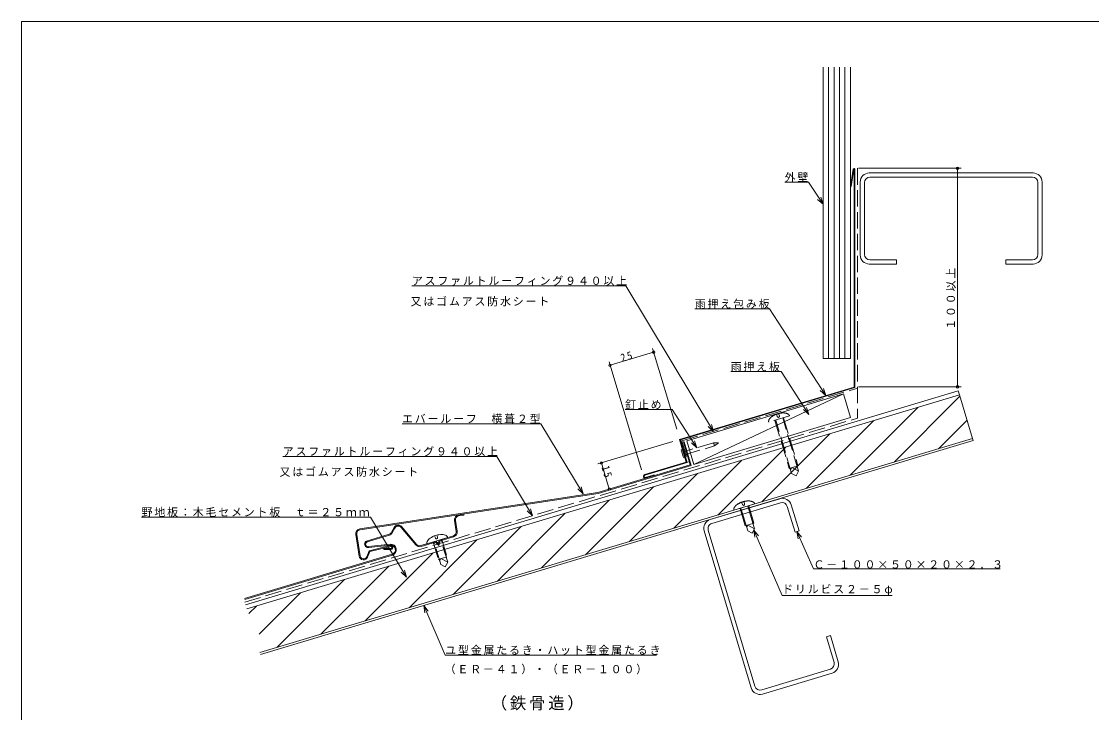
# Model space of a CAD drawing. Units: millimetres, scale not verified. Extents: x -567 to 1761, y -2125 to 401.
# Drawn here: x -567 to 21, y -1702 to -1323 of the extents above; entities that cross this region are included whole.
import ezdxf

# ---------------------------------------------------------------- set-up
doc = ezdxf.new("R2010")
doc.units = ezdxf.units.MM
doc.header["$LTSCALE"] = 3
doc.linetypes.add('DASHED3', pattern=[4, 3, -1])
doc.layers.add('0-0_0', color=7, linetype='Continuous', lineweight=18)
doc.styles.add('ＭＳ ゴシック', font='')
doc.styles.get('ＭＳ ゴシック').set_extended_font_data('MS Gothic')

msp = doc.modelspace()

# ---------------------------------------------------------------- linework, layer by layer
at = {"layer": '0-0_0', "color": 3}
for p, q in [((-123.295, -1347.95), (-123.295, -1507.95)), ((-120.295, -1347.95), (-120.295, -1507.95)), ((-117.295, -1347.95), (-117.295, -1507.95)), ((-114.295, -1347.95), (-114.295, -1507.95)), ((-111.295, -1507.95), (-111.295, -1347.95)), ((-198.804, -1566.661), (-202.712, -1553.635)), ((-250.106, -1581.53), (-199.331, -1566.297)), ((-198.804, -1566.661), (-249.996, -1582.019)), ((-380.904, -1601.547), (-250.106, -1581.53)), ((-380.829, -1602.041), (-249.996, -1582.019)), ((-326.641, -1593.919), (-323.814, -1593.487)), ((-326.566, -1594.413), (-323.738, -1593.981)), ((-323.814, -1593.487), (-323.738, -1593.981)), ((-328.902, -1596.99), (-328.008, -1602.928)), ((-327.513, -1602.854), (-328.408, -1596.916)), ((-383.165, -1604.624), (-381.355, -1616.453)), ((-382.67, -1604.548), (-380.86, -1616.377)), ((-376.941, -1608.625), (-364.731, -1604.955)), ((-364.875, -1604.476), (-376.804, -1608.061)), ((-363.571, -1603.413), (-362.167, -1600.804)), ((-363.131, -1603.65), (-361.727, -1601.041)), ((-350.109, -1610.356), (-358.273, -1600.683)), ((-349.727, -1610.033), (-357.891, -1600.36)), ((-329.551, -1605.363), (-337.302, -1607.688)), ((-329.407, -1605.842), (-336.881, -1608.084)), ((-364.315, -1609.95), (-376.022, -1611.265)), ((-375.928, -1611.758), (-364.259, -1610.447)), ((-375.886, -1613.532), (-364.23, -1610.681)), ((-375.515, -1613.956), (-364.111, -1611.167)), ((-347.413, -1610.722), (-339.217, -1608.263)), ((-347.27, -1611.201), (-339.35, -1608.825)), ((-339.35, -1608.825), (-337.474, -1610.593)), ((-339.217, -1608.263), (-337.762, -1609.635)), ((-337.762, -1609.635), (-337.302, -1607.688)), ((-337.474, -1610.593), (-336.881, -1608.084)), ((-363.232, -1615.468), (-444.314, -1639.792)), ((-363.058, -1615.937), (-444.17, -1640.271)), ((-377.154, -1616.786), (-375.886, -1613.532)), ((-376.688, -1616.968), (-375.515, -1613.956)), ((-367.766, -1612.781), (-367.755, -1612.281)), ((-367.766, -1612.781), (-363.991, -1612.864)), ((-363.981, -1612.364), (-367.755, -1612.281))]:
    msp.add_line(p, q, dxfattribs=at)
at = {"layer": '0-0_0'}
for p, q in [((-109.755, -1403.994), (-111.187, -1413.453)), ((-109.36, -1404.053), (-110.792, -1413.513)), ((-109.295, -1404.058), (-109.295, -1523.626)), ((-108.895, -1523.923), (-108.895, -1404.058)), ((-106.895, -1403.506), (-50.4, -1403.506)), ((-52.4, -1523.506), (-52.4, -1403.506)), ((-134.353, -1411.144), (-147.43, -1411.144)), ((-126.295, -1423.187), (-134.353, -1411.144)), ((-111.187, -1413.453), (-110.792, -1413.513)), ((-126.295, -1423.187), (-129.304, -1420.552)), ((-127.583, -1419.4), (-126.295, -1423.187)), ((-234.695, -1468.045), (-352.371, -1468.045)), ((-186.6, -1548.006), (-234.695, -1468.045)), ((-155.72, -1480.72), (-196.831, -1480.72)), ((-124.872, -1528.274), (-155.72, -1480.72)), ((-219.445, -1504.469), (-243.391, -1511.653)), ((-206.742, -1546.814), (-220.02, -1502.554)), ((-226.178, -1569.027), (-243.965, -1509.737)), ((-149.408, -1515.164), (-177.109, -1515.164)), ((-134.17, -1538.654), (-149.408, -1515.164)), ((-109.295, -1523.626), (-205.269, -1552.418)), ((-106.895, -1523.506), (-50.4, -1523.506)), ((-443.15, -1645.498), (-51.293, -1527.941)), ((-108.895, -1523.923), (-204.771, -1552.686)), ((-201.275, -1553.203), (-115.07, -1527.342)), ((-115.07, -1527.342), (-197.396, -1566.134)), ((-124.872, -1528.274), (-127.843, -1525.596)), ((-126.106, -1524.469), (-124.872, -1528.274)), ((-115.07, -1527.342), (-111.192, -1540.273)), ((-87.185, -1564.809), (-51.067, -1528.692)), ((-51.293, -1527.941), (-44.109, -1551.887)), ((-111.429, -1572.083), (-74.142, -1534.796)), ((-209.342, -1535.988), (-235.139, -1535.988)), ((-195.737, -1556.962), (-209.342, -1535.988)), ((-111.192, -1540.273), (-197.396, -1566.134)), ((-281.466, -1543.796), (-357.77, -1543.796)), ((-258.272, -1582.358), (-281.466, -1543.796)), ((-135.673, -1579.356), (-98.385, -1542.069)), ((-62.941, -1557.536), (-47.151, -1541.746)), ((-435.966, -1669.444), (-44.109, -1551.887)), ((-205.269, -1552.418), (-201.533, -1564.87)), ((-204.771, -1552.686), (-201.035, -1565.138)), ((-159.916, -1586.629), (-122.629, -1549.342)), ((-208.909, -1553.51), (-250.095, -1565.866)), ((-197.396, -1566.134), (-201.275, -1553.203)), ((-184.16, -1593.902), (-146.873, -1556.615)), ((-305.655, -1561.739), (-423.332, -1561.739)), ((-286.069, -1594.302), (-305.655, -1561.739)), ((-208.403, -1601.175), (-171.116, -1563.888)), ((-248.18, -1565.291), (-243.869, -1579.659)), ((-224.33, -1571.709), (-201.533, -1564.87)), ((-224.215, -1572.092), (-201.035, -1565.138)), ((-141.092, -1572.369), (-139.751, -1569.879)), ((-232.647, -1608.448), (-195.36, -1571.161)), ((-219.081, -1571.804), (-223.87, -1573.241)), ((-258.272, -1582.358), (-261.151, -1579.581)), ((-259.376, -1578.514), (-258.272, -1582.358)), ((-256.891, -1615.721), (-219.604, -1578.434)), ((-281.134, -1622.994), (-243.847, -1585.707)), ((-305.378, -1630.267), (-268.091, -1592.98)), ((-286.069, -1594.302), (-288.948, -1591.525)), ((-287.174, -1590.458), (-286.069, -1594.302)), ((-171.979, -1590.248), (-169.105, -1599.826)), ((-167.765, -1602.556), (-171.5, -1590.104)), ((-163.933, -1601.406), (-167.669, -1588.955)), ((-167.19, -1588.811), (-164.317, -1598.389)), ((-375.113, -1595.07), (-500.932, -1595.07)), ((-164.317, -1598.389), (-169.105, -1599.826)), ((-168.34, -1600.638), (-167.651, -1599.405)), ((-167.651, -1599.405), (-163.933, -1601.406)), ((-339.645, -1605.666), (-339.358, -1606.621)), ((-338.209, -1606.276), (-338.495, -1605.321)), ((-329.622, -1637.54), (-292.335, -1600.254)), ((-165.274, -1603.897), (-167.765, -1602.556)), ((-165.274, -1603.897), (-163.933, -1601.406)), ((-164.359, -1602.197), (-161.87, -1605.328)), ((-164.359, -1602.197), (-148.786, -1638.044)), ((-163.769, -1606.153), (-164.359, -1602.197)), ((-140.651, -1602.983), (-138.137, -1606.094)), ((-140.651, -1602.983), (-131.603, -1623.37)), ((-140.03, -1606.934), (-140.651, -1602.983)), ((-353.865, -1644.813), (-316.578, -1607.527)), ((-332.582, -1606.259), (-344.071, -1609.705)), ((-378.109, -1652.087), (-340.822, -1614.8)), ((-402.352, -1659.36), (-365.066, -1622.073)), ((-334.016, -1622.349), (-332.675, -1619.859)), ((-131.603, -1623.37), (-28.889, -1623.37)), ((-426.596, -1666.633), (-389.31, -1629.346)), ((-355.318, -1627.981), (-358.196, -1625.204)), ((-436.346, -1659.412), (-413.553, -1636.619)), ((-148.786, -1638.044), (-88.395, -1638.044)), ((-441.909, -1648.005), (-437.797, -1643.892)), ((-345.842, -1643.66), (-343.354, -1646.791)), ((-345.842, -1643.66), (-334.033, -1670.844)), ((-345.253, -1647.616), (-345.842, -1643.66)), ((-334.033, -1670.844), (-217.902, -1670.844))]:
    msp.add_line(p, q, dxfattribs=at)
at = {"layer": '0-0_0', "linetype": 'DASHED3'}
for p, q in [((-107.395, -1403.506), (-107.395, -1540.7)), ((-203.933, -1553.218), (-107.395, -1524.257)), ((-444.271, -1641.763), (-107.395, -1540.7)), ((-144.698, -1539.479), (-156.186, -1542.926)), ((-151.761, -1538.886), (-151.474, -1539.841)), ((-150.324, -1539.497), (-150.611, -1538.542)), ((-139.751, -1569.879), (-148.527, -1540.628)), ((-148.048, -1540.484), (-140.134, -1566.862)), ((-152.837, -1541.921), (-144.923, -1568.298)), ((-143.583, -1571.028), (-152.358, -1541.777)), ((-203.933, -1553.218), (-200.413, -1564.951)), ((-140.134, -1566.862), (-144.923, -1568.298)), ((-144.158, -1569.111), (-143.469, -1567.877)), ((-143.469, -1567.877), (-139.751, -1569.879)), ((-141.092, -1572.369), (-143.583, -1571.028)), ((-163.84, -1587.806), (-175.329, -1591.253)), ((-170.903, -1587.213), (-170.616, -1588.168)), ((-169.467, -1587.823), (-169.753, -1586.869)), ((-340.721, -1608.7), (-337.848, -1618.279)), ((-336.506, -1621.008), (-340.242, -1608.557)), ((-332.675, -1619.859), (-336.411, -1607.407)), ((-335.932, -1607.263), (-333.058, -1616.842)), ((-333.058, -1616.842), (-337.848, -1618.279)), ((-337.082, -1619.091), (-336.393, -1617.857)), ((-334.016, -1622.349), (-336.506, -1621.008)), ((-336.393, -1617.857), (-332.675, -1619.859))]:
    msp.add_line(p, q, dxfattribs=at)
at = {"layer": '0-0_0', "color": 2}
for p, q in [((-105.895, -1451.079), (-105.895, -1411.079)), ((-103.595, -1411.379), (-103.595, -1450.779)), ((-100.895, -1406.079), (-10.895, -1406.079)), ((-100.595, -1408.379), (-11.195, -1408.379)), ((-8.195, -1411.379), (-8.195, -1450.779)), ((-5.895, -1411.079), (-5.895, -1451.079)), ((-100.895, -1456.079), (-85.895, -1456.079)), ((-100.595, -1453.779), (-85.895, -1453.779)), ((-85.895, -1456.079), (-85.895, -1453.779)), ((-25.895, -1456.079), (-25.895, -1453.779)), ((-25.895, -1453.779), (-11.195, -1453.779)), ((-25.895, -1456.079), (-10.895, -1456.079)), ((-150.083, -1584.932), (-188.396, -1596.426)), ((-187.448, -1598.542), (-149.709, -1587.221)), ((-143.858, -1588.284), (-139.547, -1602.652)), ((-145.974, -1589.232), (-141.75, -1603.312)), ((-191.749, -1602.652), (-165.887, -1688.856)), ((-189.46, -1602.278), (-163.771, -1687.908)), ((-139.547, -1602.652), (-141.75, -1603.312)), ((-122.306, -1660.121), (-124.509, -1660.782)), ((-124.509, -1660.782), (-120.285, -1674.862)), ((-122.306, -1660.121), (-117.996, -1674.489)), ((-160.035, -1689.919), (-122.297, -1678.598)), ((-159.661, -1692.208), (-121.348, -1680.714))]:
    msp.add_line(p, q, dxfattribs=at)
at = {"layer": '0-0_0', "color": 4}
for p, q in [((-443.84, -1643.199), (-51.983, -1525.642)), ((-51.983, -1525.642), (-51.293, -1527.941)), ((-435.622, -1670.593), (-43.764, -1553.036)), ((-44.109, -1551.887), (-43.764, -1553.036))]:
    msp.add_line(p, q, dxfattribs=at)
at = {"layer": '0-0_0'}
for points in [[(-567, -1322.85), (567, -1322.85), (567, -2124.75), (-567, -2124.75)], [(-203.605, -1557.965), (-204.371, -1558.195), (-203.107, -1562.41), (-202.341, -1562.18)]]:
    msp.add_lwpolyline(points, close=True, dxfattribs=at)
at = {"layer": '0-0_0', "color": 3}
for points in [[(-126.295, -1347.95), (-126.295, -1507.95), (-111.295, -1507.95)], [(-199.331, -1566.297), (-203.095, -1553.75), (-202.712, -1553.635)]]:
    msp.add_lwpolyline(points, dxfattribs=at)
at = {"layer": '0-0_0'}
for points in [[(-135.404, -1534.849), (-134.17, -1538.654), (-137.141, -1535.976)], [(-187.704, -1544.162), (-186.6, -1548.006), (-189.479, -1545.229)], [(-196.971, -1553.157), (-195.737, -1556.962), (-198.708, -1554.284)], [(-219.081, -1571.804), (-218.966, -1572.188), (-223.755, -1573.624)], [(-356.422, -1624.136), (-355.318, -1627.981), (-375.113, -1595.07)]]:
    msp.add_lwpolyline(points, dxfattribs=at)
at = {"layer": '0-0_0', "linetype": 'DASHED3'}
msp.add_lwpolyline([(-202.714, -1560.934), (-185.952, -1555.906), (-183.816, -1554.326), (-186.47, -1554.182), (-203.231, -1559.21)], dxfattribs=at)
at = {"layer": '0-0_0'}
for centre in [(-52.4, -1403.506), (-219.445, -1504.469), (-219.445, -1504.469), (-243.391, -1511.653), (-52.4, -1523.506), (-248.18, -1565.291), (-243.869, -1579.659)]:
    msp.add_circle(centre, 0.667, dxfattribs=at)
for centre, radius, start, end in [((-109.327, -1404.058), 0.433, 0, 171.39218), ((-109.327, -1404.058), 0.0326, 0, 171.39218), ((-224.042, -1572.667), 1, 106.69922, 286.69923), ((-224.042, -1572.667), 0.6, 106.69922, 286.69923), ((-335.99, -1615.761), 11.136, 106.71393, 125.06425), ((-335.995, -1615.762), 11.136, 88.33421, 106.68454), ((-335.866, -1609.837), 5.21, 62.06377, 87.85704), ((-334.391, -1606.886), 1.913, 19.11047, 59.67555), ((-342.216, -1609.233), 1.913, 153.72292, 194.28799), ((-339.359, -1610.885), 5.21, 125.54144, 151.3347), ((-338.783, -1606.448), 0.6, 196.69923, 16.69923)]:
    msp.add_arc(centre, radius, start, end, dxfattribs=at)
at = {"layer": '0-0_0', "color": 2}
for centre, radius, start, end in [((-100.895, -1411.079), 5, 90, 180), ((-100.595, -1411.379), 3, 90, 180), ((-11.195, -1411.379), 3, 0, 90), ((-10.895, -1411.079), 5, 0, 90), ((-100.895, -1451.079), 5, 180, 270), ((-100.595, -1450.779), 3, 180, 270), ((-11.195, -1450.779), 3, 270, 0), ((-10.895, -1451.079), 5, 270, 0), ((-148.647, -1589.721), 5, 16.69923, 106.69923), ((-148.848, -1590.094), 3, 16.69923, 106.69923), ((-186.96, -1601.215), 5, 106.69922, 196.69923), ((-186.586, -1601.416), 3, 106.69922, 196.69923), ((-123.159, -1675.724), 3, 286.69923, 16.69923), ((-122.785, -1675.925), 5, 286.69923, 16.69923), ((-160.897, -1687.046), 3, 196.69923, 286.69923), ((-161.098, -1687.419), 5, 196.69923, 286.69923)]:
    msp.add_arc(centre, radius, start, end, dxfattribs=at)
at = {"layer": '0-0_0', "linetype": 'DASHED3'}
for centre, radius, start, end in [((-151.475, -1544.106), 5.21, 125.54144, 151.3347), ((-148.105, -1548.981), 11.136, 106.71393, 125.06425), ((-150.899, -1539.669), 0.6, 196.69923, 16.69923), ((-148.111, -1548.983), 11.136, 88.33421, 106.68454), ((-147.982, -1543.058), 5.21, 62.06377, 87.85704), ((-146.507, -1540.106), 1.913, 19.11047, 59.67555), ((-154.331, -1542.453), 1.913, 153.72292, 194.28799), ((-185.485, -1554.356), 1, 169.95555, 223.44292), ((-185.226, -1555.218), 1, 169.95555, 223.44292), ((-170.617, -1592.433), 5.21, 125.54144, 151.3347), ((-167.248, -1597.308), 11.136, 106.71393, 125.06425), ((-170.042, -1587.996), 0.6, 196.69923, 16.69923), ((-167.254, -1597.31), 11.136, 88.33421, 106.68454), ((-167.125, -1591.385), 5.21, 62.06377, 87.85704), ((-165.649, -1588.433), 1.913, 19.11047, 59.67555), ((-173.473, -1590.78), 1.913, 153.72292, 194.28799)]:
    msp.add_arc(centre, radius, start, end, dxfattribs=at)
at = {"layer": '0-0_0', "color": 3}
for centre, radius, start, end in [((-326.232, -1596.588), 2.7, 98.69923, 188.56914), ((-359.878, -1602.037), 2.6, 40.00337, 151.69923), ((-359.878, -1602.037), 2.1, 40.16415, 151.69923), ((-326.232, -1596.588), 2.2, 98.69923, 188.56914), ((-380.496, -1604.216), 2.7, 98.70091, 188.70131), ((-380.496, -1604.216), 2.2, 98.70091, 188.70131), ((-365.508, -1602.37), 2.2, 286.72704, 331.69923), ((-365.508, -1602.37), 2.7, 286.72704, 331.69923), ((-330.183, -1603.256), 2.2, 286.69923, 8.56914), ((-330.183, -1603.256), 2.7, 286.69923, 8.56914), ((-376.41, -1609.92), 1.9, 101.96347, 284.69058), ((-376.41, -1609.92), 1.4, 112.27701, 286.05948), ((-363.972, -1613.003), 3.073, 286.69923, 96.41066), ((-363.972, -1613.003), 2.573, 286.69923, 96.41066), ((-363.967, -1611.757), 1.107, 268.7469, 103.7469), ((-363.967, -1611.757), 0.607, 268.7469, 103.7469), ((-348.045, -1608.615), 2.7, 220.16415, 286.69923), ((-348.045, -1608.615), 2.2, 220.16415, 286.69923), ((-378.952, -1616.085), 2.43, 188.70131, 338.70131), ((-378.952, -1616.085), 1.93, 188.70131, 338.70131)]:
    msp.add_arc(centre, radius, start, end, dxfattribs=at)

# ---------------------------------------------------------------- texts
at = {"layer": '0-0_0', "attachment_point": 7, "style": 'ＭＳ ゴシック'}
for s, insert, char_height in [('\\T1.17;外壁', (-147.43, -1411.144), 4.399), ('\\T1.17;アスファルトルーフィング９４０以上', (-352.371, -1468.045), 4.399), ('\\T1.17;又はゴムアス防水シート', (-353.042, -1479.348), 4.399), ('\\T1.17;雨押え包み板', (-196.831, -1480.72), 4.399), ('\\T1.17;雨押え板', (-177.109, -1515.164), 4.399), ('\\T1.17;釘止め\u3000', (-235.139, -1535.988), 4.399), ('\\T1.17;エバールーフ\u3000横葺２型', (-357.77, -1543.796), 4.399), ('\\T1.17;アスファルトルーフィング９４０以上', (-423.332, -1561.739), 4.399), ('\\T1.17;又はゴムアス防水シート', (-425.094, -1572.944), 4.399), ('\\T1.17;野地板：木毛セメント板\u3000ｔ＝２５ｍｍ', (-500.932, -1595.07), 4.399), ('\\T1.17;Ｃ－１００×５０×２０×２．３', (-131.603, -1623.37), 4.399), ('\\T1.17;ドリルビス２－５φ', (-148.786, -1638.044), 4.399), ('\\T1.17;ユ型金属たるき・ハット型金属たるき', (-334.033, -1670.844), 4.399), ('\\T1.17;（ＥＲ－４１）・（ＥＲ－１００）', (-334.323, -1681.375), 4.399), ('\\T1.17;（鉄骨造）', (-309, -1701.3), 6.598)]:
    msp.add_mtext(s, dxfattribs=dict(at, insert=insert, char_height=char_height))
at = {"layer": '0-0_0', "char_height": 4.399, "attachment_point": 7, "style": 'ＭＳ ゴシック'}
for s, insert, rotation in [('\\T1.17;１００以上', (-53.302, -1492.216), 90), ('\\T1.36;\\W0.9;25', (-236.839, -1509.914), 16.699), ('\\T1.36;\\W0.9;15', (-248.254, -1567.602), 286.699)]:
    msp.add_mtext(s, dxfattribs=dict(at, insert=insert, rotation=rotation))

doc.saveas('drawing.dxf')
